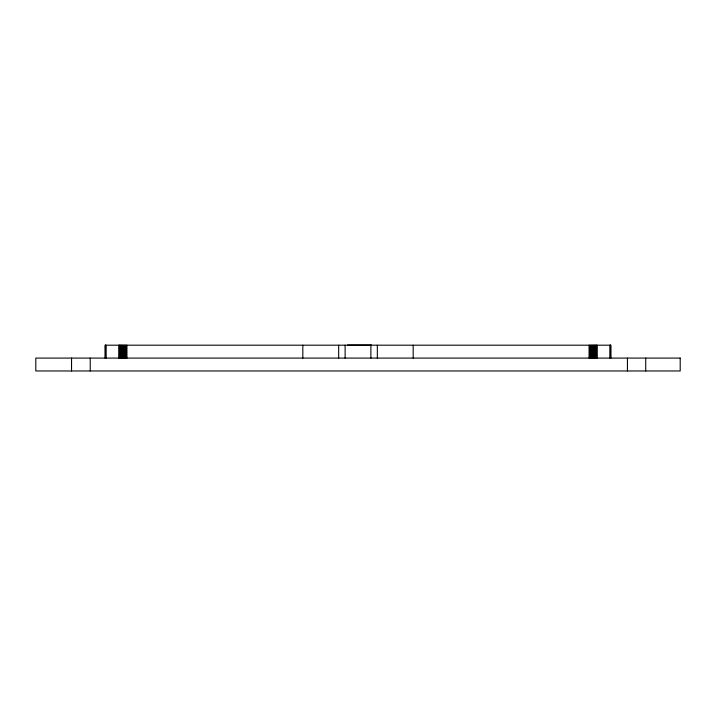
<?xml version="1.0" encoding="UTF-8"?>
<svg xmlns="http://www.w3.org/2000/svg" width="716" height="716" viewBox="0 0 716 716"><rect width="100%" height="100%" fill="white"/><g stroke="black" fill="none" stroke-linecap="round" stroke-linejoin="round"><path stroke-width="1.07" d="M347.555 345.031L371.461 345.031M645.725 358.081L645.725 370.969M627.431 358.081L627.431 370.969M610.802 358.081L610.802 345.193L105.145 345.193L105.198 358.081M610.641 345.193L610.641 358.081M610.363 345.193L610.363 358.081M609.996 345.193L609.996 358.081M597.108 345.193L597.108 358.081M596.634 345.193L596.634 358.081M596.079 345.193L596.079 358.081M595.443 345.193L595.443 358.081M594.745 345.193L594.745 358.081M593.994 345.193L593.994 358.081M593.188 345.193L593.188 358.081M592.365 345.193L592.365 358.081M591.523 345.193L591.523 358.081M590.682 345.193L590.682 358.081M589.859 345.193L589.859 358.081M589.062 345.193L589.062 358.081M413.177 345.193L413.177 358.081M377.332 345.193L377.332 358.081M370.888 345.193L370.888 358.081M345.112 345.193L345.112 358.081M338.668 345.193L338.668 358.081M302.823 345.193L302.823 358.081M126.938 345.193L126.938 358.081M126.141 345.193L126.141 358.081M125.318 345.193L125.318 358.081M124.477 345.193L124.477 358.081M123.635 345.193L123.635 358.081M122.812 345.193L122.812 358.081M122.006 345.193L122.006 358.081M121.255 345.193L121.255 358.081M120.556 345.193L120.556 358.081M119.921 345.193L119.921 358.081M119.366 345.193L119.366 358.081M118.892 345.193L118.892 358.081M106.004 345.193L106.004 358.081M105.637 345.193L105.637 358.081M105.359 345.193L105.359 358.081M90.234 358.081L90.234 370.969M71.546 358.081L71.546 370.969M680.2 358.081L35.8 358.081L35.8 370.969L680.2 370.969L680.2 358.081"/></g></svg>
